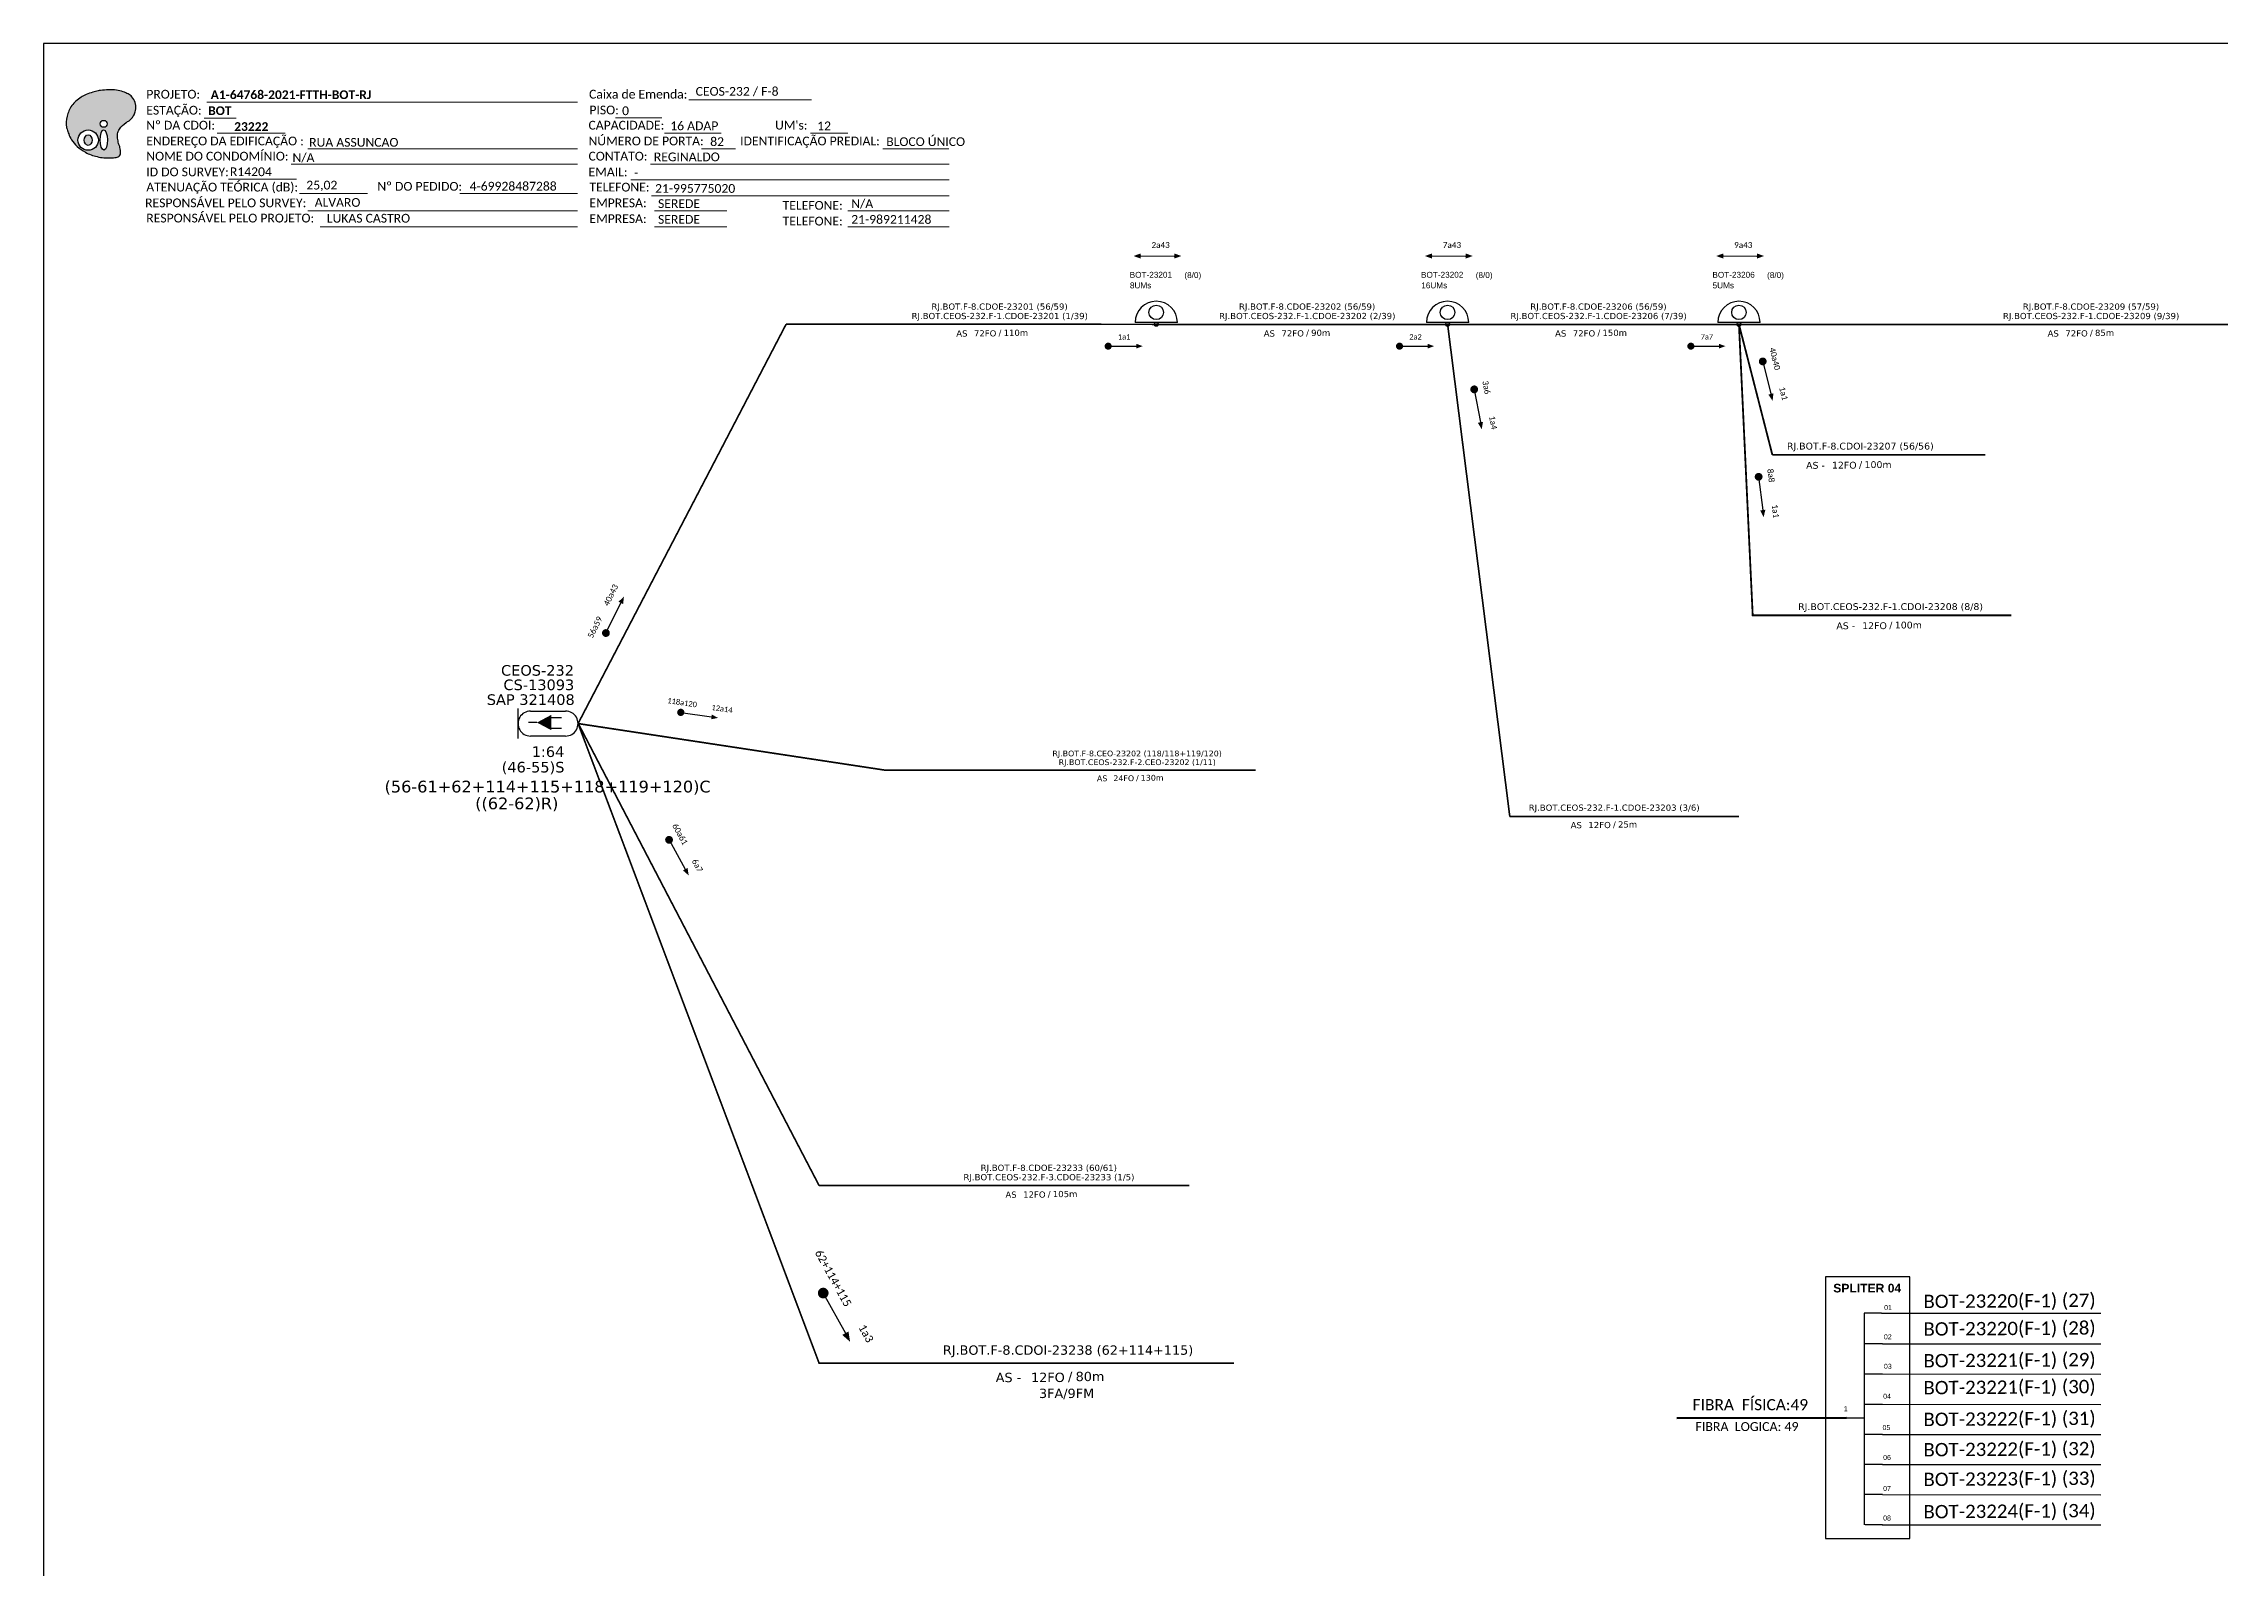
# Model space of a CAD drawing. Extents: x -89 to 749, y 705 to 1299.
# Drawn here: x -89.3 to 356.7, y 986.5 to 1299 of the extents above; entities that cross this region are included whole.
import ezdxf
from ezdxf.enums import TextEntityAlignment as Align

# ---------------------------------------------------------------- set-up
doc = ezdxf.new("R2010")
doc.units = 0
for name, color, linetype, lineweight in [("20.0-LEGENDA DOS CDO'S", 1, 'Continuous', 0), ('20.2-CDO_POSTE', 1, 'Continuous', 5), ('40.1-ETIQUETAS', 1, 'Continuous', 20)]:
    doc.layers.add(name, color=color, linetype=linetype, lineweight=lineweight)
for name, color, linetype in [('20.4-CEOS', 1, 'Continuous'), ('CAP a instalar', 1, 'Continuous'), ('CD a instalar', 1, 'Continuous'), ('label_cabos', 7, 'Continuous'), ('SETA', 7, 'Continuous'), ('texto', 255, 'Continuous')]:
    doc.layers.add(name, color=color, linetype=linetype)
doc.styles.add('ARIAL', font='arial.ttf')
doc.styles.add('MtXpl_Calibri', font='calibri.ttf')
doc.styles.add('siredit', font='verdana.ttf')
doc.styles.get("Standard").update_dxf_attribs({"font": 'arial.ttf'})
doc.styles.add('WMF-Calibri0', font='calibri.ttf')
doc.styles.add('WMF-Calibri1', font='calibrib.ttf')
doc.linetypes.add('FENCELINE1', pattern='A,0.25,-0.1,[133,ltypeshp.shx,S=0.1,R=0,X=-0.1,Y=0],-0.1,1', length=1.45)

# ---------------------------------------------------------------- blocks, each defined once
blk = doc.blocks.new('OI')
h = blk.add_hatch(color=40)
edge = h.paths.add_edge_path()
edge.add_spline(control_points=[(4.35, -0.67), (3.92, -0.99), (3.26, -1.5), (2.81, -2.59), (2.9, -3.5), (3.06, -4.27), (3.31, -4.85), (3.37, -5.39), (3.4, -5.88), (3.2, -6.4), (2.54, -6.61), (1.65, -6.63), (0.55, -6.67), (-0.56, -6.42), (-1.61, -6.14), (-2.77, -5.61), (-3.92, -4.77), (-4.89, -3.7), (-5.34, -2.65), (-5.6, -1.94), (-5.85, -0.96), (-5.71, 0.47), (-5.1, 2.02), (-4.14, 3.02), (-3.3, 3.61), (-2.37, 4.16), (-1.36, 4.44), (-0.56, 4.7), (0.79, 4.85), (2.24, 4.97), (3.79, 4.57), (4.67, 4.21), (5.44, 3.65), (5.76, 2.99), (6.03, 2.21), (6.01, 1.46), (5.72, 0.64), (5.31, 0.08), (4.88, -0.38), (4.51, -0.55), (4.35, -0.67)], knot_values=[0, 0, 0, 0, 1.60434, 2.417191, 3.427595, 4.282808, 4.776746, 5.304182, 5.888771, 6.258406, 6.858137, 7.79129, 8.986195, 10.124242, 11.187857, 12.242908, 13.953784, 15.414161, 16.515391, 17.349188, 17.675853, 19.552021, 21.515531, 22.568638, 23.63245, 24.621084, 25.782718, 26.745347, 27.142653, 29.870543, 31.004649, 31.921532, 32.709589, 33.801391, 34.042471, 35.192333, 35.971461, 36.628871, 37.254359, 37.836911, 37.836911, 37.836911, 37.836911], degree=3, periodic=0)
h.paths.add_polyline_path([(1.13, -0.87, -1), (-0.04, -0.87, -1)], flags=16)
edge = h.paths.add_edge_path(flags=16)
edge.add_ellipse((0.56, -3.59), major_axis=(-0.02, 1.71), ratio=0.361305, start_angle=0, end_angle=360)
h.paths.add_polyline_path([(-0.36, -3.62, -1), (-3.8, -3.62, -1)], flags=16)
edge = h.paths.add_edge_path(flags=0)
edge.add_ellipse((-2.08, -3.62), major_axis=(0, 0.885), ratio=0.758294, start_angle=0, end_angle=360)
at = {"color": 40}
for centre, radius in [((-2.08, -3.62), 1.72), ((0.54, -0.87), 0.587)]:
    blk.add_circle(centre, radius, dxfattribs=at)
blk.add_ellipse((-2.08, -3.62), major_axis=(0, 0.885), ratio=0.758294, start_param=-3.141592653589792, end_param=3.141592653589792, dxfattribs=at)
blk.add_ellipse((0.56, -3.59), major_axis=(-0.02, 1.71), ratio=0.361305, dxfattribs=at)
at = {"color": 40, "start_tangent": (-0.800898, -0.598801), "end_tangent": (-0.800898, -0.598801)}
blk.add_spline([(4.35, -0.67), (3.2, -1.78), (2.9, -2.54), (2.92, -3.55), (3.12, -4.38), (3.28, -4.85), (3.37, -5.37), (3.35, -5.95), (3.2, -6.29), (2.66, -6.55), (1.73, -6.63), (0.54, -6.62), (-0.58, -6.41), (-1.6, -6.11), (-2.56, -5.67), (-3.95, -4.67), (-4.89, -3.56), (-5.37, -2.56), (-5.64, -1.78), (-5.72, -1.46), (-5.63, 0.42), (-4.84, 2.22), (-4.13, 2.99), (-3.27, 3.62), (-2.4, 4.09), (-1.3, 4.47), (-0.37, 4.72), (0.02, 4.77), (2.75, 4.8), (3.85, 4.53), (4.69, 4.16), (5.31, 3.68), (5.85, 2.73), (5.93, 2.5), (5.94, 1.35), (5.67, 0.62), (5.29, 0.08), (4.84, -0.36), (4.35, -0.67)], degree=3, dxfattribs=at)
blk = doc.blocks.new('CARIMBO')
at = {"color": 7, "lineweight": 0}
for points in [[(35.66, -16.79), (111.64, -16.79)], [(134.48, -16.3), (159.61, -16.3)], [(35.15, -20.06), (41.7, -20.06)], [(119.43, -20.02), (128.92, -20.02)], [(37.81, -23.14), (51.75, -23.14)], [(56.38, -26.37), (111.64, -26.37)], [(129.48, -23.14), (141.1, -23.14)], [(137.07, -26.37), (144.01, -26.37)], [(159.42, -23.14), (167.09, -23.14)], [(174.24, -26.37), (187.8, -26.37)], [(52.97, -29.48), (111.64, -29.48)], [(126.6, -29.48), (187.83, -29.48)], [(40.13, -32.55), (54.07, -32.55)], [(54.67, -35.52), (68.61, -35.52)], [(122.56, -32.72), (187.83, -32.72)], [(56.38, -39.07), (111.64, -39.07)], [(126.84, -35.96), (187.83, -35.96)], [(127.45, -39.07), (142.25, -39.07)], [(167.06, -39.07), (187.83, -39.07)], [(58.87, -42.31), (111.64, -42.31)], [(127.45, -42.31), (142.25, -42.31)], [(167.06, -42.31), (187.83, -42.31)]]:
    blk.add_lwpolyline(points, dxfattribs=at)
at = {"color": 7, "xscale": 1.213923925163967, "yscale": 1.213923925163967, "zscale": 1.213923925163967, "rotation": 0.1532896023949059}
blk.add_blockref('OI', (13.86, -20.16), dxfattribs=at)
at = {"color": 7, "lineweight": 0, "style": 'WMF-Calibri0'}
for s, height, p in [('PROJETO:', 1.793, (23.26, -16.04)), ('ESTAÇÃO:', 1.793, (23.26, -19.32)), ('Caixa de Emenda:', 1.7927, (114.02, -16.04)), ('PISO:', 1.793, (114.09, -19.28)), ('Nº DA CDOI:', 1.7927, (23.26, -22.39)), ('CAPACIDADE:', 1.7927, (113.91, -22.39)), ("UM's:", 1.793, (152.15, -22.39)), ('ENDEREÇO DA EDIFICAÇÃO :', 1.7927, (23.26, -25.63)), ('NOME DO CONDOMÍNIO:', 1.7927, (23.26, -28.74)), ('NÚMERO DE PORTA:', 1.7927, (113.91, -25.63)), ('IDENTIFICAÇÃO PREDIAL:', 1.7927, (144.99, -25.63)), ('ID DO SURVEY:', 1.7927, (23.26, -31.97)), ('CONTATO:', 1.793, (113.91, -28.74)), ('EMAIL:', 1.793, (113.91, -31.97)), ('ATENUAÇÃO TEÓRICA (dB):', 1.7927, (23.26, -35.09)), ('TELEFONE:', 1.793, (114.09, -35.09)), ('RESPONSÁVEL PELO SURVEY:', 1.7927, (23.02, -38.32)), ('RESPONSÁVEL PELO PROJETO:', 1.7927, (23.26, -41.44)), ('EMPRESA:', 1.793, (114.09, -38.32)), ('EMPRESA:', 1.793, (114.09, -41.56)), ('TELEFONE:', 1.793, (153.7, -38.83)), ('TELEFONE:', 1.793, (153.7, -42.06))]:
    blk.add_text(s, height=height, dxfattribs=at).set_placement(p)
at = {"color": 7, "lineweight": 0, "flags": 8}
for tag, p, style in [('EST', (35.94, -19.41), 'WMF-Calibri1'), ('PROJ', (36.46, -16.13), 'WMF-Calibri1'), ('PISO_PTR', (120.78, -19.42), 'WMF-Calibri0'), ('CEOS-XX', (135.87, -15.46), 'WMF-Calibri0'), ('CAPAC.', (130.66, -22.52), 'WMF-Calibri0'), ("UC'S", (160.78, -22.54), 'WMF-Calibri0'), ('LOGRADOURO', (56.65, -25.91), 'WMF-Calibri0'), ('N°', (138.85, -25.77), 'WMF-Calibri0'), ('N°PREDIO', (174.94, -25.77), 'WMF-Calibri0'), ('_ID_', (40.39, -31.94), 'WMF-Calibri0'), ('NOME_DO_COND.', (53.23, -29.02), 'WMF-Calibri0'), ('EMAIL', (123.26, -32.12), 'WMF-Calibri0'), ('NOME_DO_CONTATO', (127.3, -28.89), 'WMF-Calibri0'), ('O_POTEN', (56.06, -34.68), 'WMF-Calibri0'), ('TELEFONE', (127.55, -35.36), 'WMF-Calibri0'), ('RES_SURVEY', (57.78, -38.23), 'WMF-Calibri0'), ('RES_PROJ', (60.27, -41.47), 'WMF-Calibri0'), ('EMP_RESP_SURVEY', (128.16, -38.47), 'WMF-Calibri0'), ('EMP_RESP_PROJ', (128.16, -41.71), 'WMF-Calibri0'), ('CONT_RESP_SURVEY', (167.76, -38.47), 'WMF-Calibri0'), ('CONT_RESP_PROJ', (167.76, -41.71), 'WMF-Calibri0')]:
    blk.add_attdef(tag, p, '', height=1.79, dxfattribs=dict(at, style=style))
at = {"color": 7, "lineweight": 0, "style": 'WMF-Calibri1', "flags": 8}
blk.add_attdef("N° CDO'S", text='', height=1.79, dxfattribs=at).set_placement((44.78, -22.68), align=Align.CENTER)
blk = doc.blocks.new('CDOE-TEXTO PADRÃO')
at = {"layer": "20.0-LEGENDA DOS CDO'S", "color": 0, "style": 'ARIAL'}
for tag, p in [('CDO_N', (0.49, 7.39)), ('SAP', (0.51, 1.67)), ('CORDOALHA', (0.5, 4.33)), ('SPLITER_1', (0.59, -0.91)), ('SPLITER_2', (0.6, -3.55)), ('(XX-XX_F)S', (0.54, -8.29)), ('(XX-XX_L)S', (0.55, -10.83)), ('UMS', (0.55, -13.15))]:
    blk.add_attdef(tag, p, '', height=1.7, rotation=0.11799, dxfattribs=at)
blk.add_attdef('FIBRAS_UTILIZADAS', text='', height=1.7, rotation=0.11799, dxfattribs=at).set_placement((19.77, 7.43), align=Align.CENTER)
blk = doc.blocks.new('ETIQUETA_RS5F')
at = {"layer": '40.1-ETIQUETAS', "color": 0, "style": 'siredit'}
blk.add_text('/', height=1.5, dxfattribs=at).set_placement((1.58, -1.95), align=Align.MIDDLE_RIGHT)
for tag, p in [('ETIQUETA_R_PRIMARIA', (1.21, 4.1)), ('ETIQUETA_R_SECUNDARIA', (1.21, 2.1)), ('F_ATIVAS/F_MORTAS', (1.14, -4.24))]:
    blk.add_attdef(tag, text='', height=1.5, dxfattribs=at).set_placement(p, align=Align.MIDDLE_CENTER)
for tag, p in [('TIPO_CABO', (-6.58, -2.12)), ('CAP_CABO', (0.4, -2.09))]:
    blk.add_attdef(tag, text='', height=1.5, dxfattribs=at).set_placement(p, align=Align.MIDDLE_RIGHT)
blk.add_attdef('METROS', text='', height=1.5, dxfattribs=at).set_placement((2.14, -1.95), align=Align.MIDDLE_LEFT)
for tag, p in [('FUSÃO_1', (0.85, -8.39)), ('FUSÃO_2', (0.85, -10.6)), ('FUSÃO_3', (0.85, -12.93)), ('FUSÃO_4', (0.85, -15.14)), ('FUSÃO_5', (0.85, -17.16))]:
    blk.add_attdef(tag, text='', height=1.5, dxfattribs=at).set_placement(p, align=Align.CENTER)
blk = doc.blocks.new('SETA1')
at = {"const_width": 1.1}
blk.add_lwpolyline([(-5.28, 0, 1), (-4.18, 0, 1)], format="xyb", close=True, dxfattribs=at)
at = {"layer": 'SETA'}
blk.add_lwpolyline([(-4.73, 0), (4.73, 0)], dxfattribs=at)
blk.add_solid([(4.73, 0.73), (6.74, 0), (4.73, -0.73)], dxfattribs=at)

msp = doc.modelspace()

# ---------------------------------------------------------------- linework, layer by layer
at = {"color": 7, "linetype": 'Continuous'}
for p, q in [((283.92, 1038.69), (283.92, 995.26)), ((287.44, 1038.69), (283.92, 1038.69)), ((287.62, 1032.41), (284.1, 1032.41)), ((287.62, 1026.21), (284.1, 1026.21)), ((280.27, 1017.26), (283.91, 1017.26)), ((287.62, 1019.99), (284.1, 1019.99)), ((287.62, 1013.83), (284.1, 1013.83)), ((287.62, 1007.67), (284.1, 1007.67)), ((287.62, 1001.48), (284.1, 1001.48)), ((287.62, 995.3), (284.1, 995.3))]:
    msp.add_line(p, q, dxfattribs=at)
at = {"color": 10, "linetype": 'Continuous'}
for p, q in [((287.44, 1038.69), (332.38, 1038.68)), ((287.62, 1032.41), (332.38, 1032.39)), ((287.62, 1026.23), (332.38, 1026.21)), ((287.62, 1020.01), (332.38, 1019.99)), ((287.62, 1013.84), (332.38, 1013.83)), ((287.62, 1007.68), (332.38, 1007.66)), ((287.62, 1001.49), (332.38, 1001.47)), ((287.61, 995.3), (332.38, 995.29))]:
    msp.add_line(p, q, dxfattribs=at)
at = {"color": 1, "linetype": 'Continuous', "lineweight": 60}
msp.add_line((280.27, 1017.26), (245.49, 1017.15), dxfattribs=at)
msp.add_lwpolyline([(-89.32, 705.02), (749.25, 705.02), (749.25, 1299.02), (-89.32, 1299.02), (-89.32, 705.02)])
at = {"color": 7, "lineweight": 0}
msp.add_lwpolyline([(-4.01, 1268.26), (20.14, 1268.26)], dxfattribs=at)
at = {"color": 7, "const_width": 0.727}
for points in [[(128.56, 1236.96, 1), (129.29, 1236.96, 1)], [(188.28, 1236.96, 1), (189.01, 1236.96, 1)], [(248, 1236.96, 1), (248.73, 1236.96, 1)]]:
    msp.add_lwpolyline(points, format="xyb", close=True, dxfattribs=at)
at = {"color": 7}
msp.add_lwpolyline([(275.95, 992.48), (293.23, 992.48), (293.23, 1046.13), (275.95, 1046.13)], close=True, dxfattribs=at)
at = {"layer": '20.4-CEOS', "color": 7}
for p, q in [((7.95, 1156.5), (7.95, 1162.67)), ((10.51, 1162.15), (17.7, 1162.15)), ((17.7, 1157.02), (10.51, 1157.02))]:
    msp.add_line(p, q, dxfattribs=at)
for points in [[(11.82, 1159.79), (10.09, 1159.79)], [(14.65, 1160.8), (16.83, 1160.8)], [(14.65, 1158.67), (16.83, 1158.67)]]:
    msp.add_lwpolyline(points, dxfattribs=at)
msp.add_lwpolyline([(11.82, 1159.79, 0, 3.16, 0), (14.78, 1159.79, 3.16, 3.16, 0)], format="xyseb", dxfattribs=at)
for centre, major_axis, start_param, end_param in [((10.51, 1159.58), (1.81, 1.81), 0.785398, 3.926991), ((17.7, 1159.58), (-1.81, 1.81), 2.356194, 5.497787)]:
    msp.add_ellipse(centre, major_axis=major_axis, ratio=1, start_param=start_param, end_param=end_param, dxfattribs=at)
at = {"layer": 'CAP a instalar', "color": 7, "linetype": 'FENCELINE1', "ltscale": 7, "const_width": 0.339}
for points in [[(20.26, 1159.58), (62.9, 1241.46)], [(62.9, 1241.46), (138.78, 1241.44)], [(138.78, 1241.44), (198.5, 1241.44)], [(198.5, 1241.44), (211.25, 1140.5)], [(198.5, 1241.44), (258.22, 1241.44)], [(258.22, 1241.44), (396.78, 1241.44)], [(20.26, 1159.58), (69.67, 1028.43), (154.69, 1028.43)], [(83.3, 1150.01), (20.26, 1159.58)], [(69.67, 1064.85), (20.28, 1159.63)], [(83.3, 1150.01), (159.18, 1150)], [(211.25, 1140.5), (258.22, 1140.5)], [(69.67, 1064.85), (145.55, 1064.85)]]:
    msp.add_lwpolyline(points, dxfattribs=at)
at = {"layer": 'CD a instalar', "color": 7, "linetype": 'FENCELINE1', "ltscale": 7}
msp.add_lwpolyline([(258.22, 1241.44, 0.373, 0.373, 0), (261.04, 1181.77, 0.373, 0.373, 0), (314.06, 1181.77, 0.373, 0.373, 0)], format="xyseb", dxfattribs=at)
at = {"layer": 'CD a instalar', "color": 7, "linetype": 'FENCELINE1', "ltscale": 7, "const_width": 0.373}
for points in [[(258.22, 1241.44), (265.07, 1214.68)], [(265.07, 1214.68), (308.71, 1214.68)]]:
    msp.add_lwpolyline(points, dxfattribs=at)
at = {"layer": 'label_cabos', "color": 7}
for p, q in [((143.1, 1241.84), (134.45, 1241.84)), ((202.82, 1241.84), (194.17, 1241.84)), ((262.54, 1241.84), (253.89, 1241.84))]:
    msp.add_line(p, q, dxfattribs=at)
for centre, radius in [((138.77, 1243.89), 1.49), ((198.49, 1243.89), 1.49), ((258.22, 1243.89), 1.49), ((138.78, 1241.44), 0.4), ((198.5, 1241.44), 0.4), ((258.22, 1241.44), 0.4)]:
    msp.add_circle(centre, radius, dxfattribs=at)
for centre in [(138.77, 1241.84), (198.49, 1241.84), (258.22, 1241.84)]:
    msp.add_arc(centre, 4.33, 0, 180, dxfattribs=at)
at = {"layer": 'SETA', "color": 7}
for points in [[(135.59, 1255.47), (142.47, 1255.45)], [(195.31, 1255.47), (202.19, 1255.45)], [(255.03, 1255.47), (261.91, 1255.45)], [(128.93, 1236.96), (135.18, 1236.96)], [(188.65, 1236.96), (194.9, 1236.96)], [(248.37, 1236.96), (254.62, 1236.96)]]:
    msp.add_lwpolyline(points, dxfattribs=at)
for points in [[(135.59, 1255.98), (134.12, 1255.45), (135.59, 1254.92)], [(142.47, 1255.98), (143.93, 1255.45), (142.46, 1254.92)], [(195.31, 1255.98), (193.84, 1255.45), (195.31, 1254.92)], [(202.19, 1255.98), (203.65, 1255.45), (202.18, 1254.92)], [(255.03, 1255.98), (253.56, 1255.45), (255.03, 1254.92)], [(261.91, 1255.98), (263.37, 1255.45), (261.91, 1254.92)], [(134.68, 1237.45), (136.01, 1236.97), (134.68, 1236.48)], [(194.4, 1237.45), (195.73, 1236.97), (194.4, 1236.48)], [(254.12, 1237.45), (255.45, 1236.97), (254.12, 1236.48)]]:
    msp.add_solid(points, dxfattribs=at)

# ---------------------------------------------------------------- block references
ref = msp.add_blockref('CARIMBO', (-91.51, 1303.77))
ref.add_attrib('PROJ', 'A1-64768-2021-FTTH-BOT-RJ', (-55.05, 1287.63), dxfattribs={"color": 7, "lineweight": 0, "height": 1.7927, "style": 'WMF-Calibri1'})
ref.add_attrib('EST', 'BOT', (-55.57, 1284.35), dxfattribs={"color": 7, "lineweight": 0, "height": 1.793, "style": 'WMF-Calibri1'})
ref.add_attrib("N° CDO'S", '23222', dxfattribs={"color": 7, "lineweight": 0, "height": 1.793, "style": 'WMF-Calibri1'}).set_placement((-46.73, 1281.09), align=Align.CENTER)
ref.add_attrib('LOGRADOURO', 'RUA ASSUNCAO', (-34.86, 1277.86), dxfattribs={"color": 7, "lineweight": 0, "height": 1.7927, "style": 'WMF-Calibri0'})
ref.add_attrib('NOME_DO_COND.', 'N/A', (-38.28, 1274.74), dxfattribs={"color": 7, "lineweight": 0, "height": 1.793, "style": 'WMF-Calibri0'})
ref.add_attrib('_ID_', 'R14204', (-51.11, 1271.83), dxfattribs={"color": 7, "lineweight": 0, "height": 1.793, "style": 'WMF-Calibri0'})
ref.add_attrib('O_POTEN', '25,02', (-35.45, 1269.09), dxfattribs={"color": 7, "lineweight": 0, "height": 1.793, "style": 'WMF-Calibri0'})
ref.add_attrib('RES_SURVEY', 'ALVARO', (-33.73, 1265.54), dxfattribs={"color": 7, "lineweight": 0, "height": 1.793, "style": 'WMF-Calibri0'})
ref.add_attrib('RES_PROJ', 'LUKAS CASTRO', (-31.24, 1262.3), dxfattribs={"color": 7, "lineweight": 0, "height": 1.7927, "style": 'WMF-Calibri0'})
ref.add_attrib('CEOS-XX', 'CEOS-232 / F-8', (44.36, 1288.31), dxfattribs={"color": 7, "lineweight": 0, "height": 1.7927, "style": 'WMF-Calibri0'})
ref.add_attrib('CAPAC.', '16 ADAP', (39.15, 1281.25), dxfattribs={"color": 7, "lineweight": 0, "height": 1.793, "style": 'WMF-Calibri0'})
ref.add_attrib("UC'S", '12', (69.27, 1281.23), dxfattribs={"color": 7, "lineweight": 0, "height": 1.793, "style": 'WMF-Calibri0'})
ref.add_attrib('PISO_PTR', '0', (29.28, 1284.34), dxfattribs={"color": 7, "lineweight": 0, "height": 1.79, "style": 'WMF-Calibri0'})
ref.add_attrib('N°', '82', (47.34, 1278), dxfattribs={"color": 7, "lineweight": 0, "height": 1.793, "style": 'WMF-Calibri0'})
ref.add_attrib('N°PREDIO', 'BLOCO ÚNICO', (83.43, 1278), dxfattribs={"color": 7, "lineweight": 0, "height": 1.7927, "style": 'WMF-Calibri0'})
ref.add_attrib('NOME_DO_CONTATO', 'REGINALDO', (35.79, 1274.88), dxfattribs={"color": 7, "lineweight": 0, "height": 1.793, "style": 'WMF-Calibri0'})
ref.add_attrib('EMAIL', '-', (31.75, 1271.65), dxfattribs={"color": 7, "lineweight": 0, "height": 1.79, "style": 'WMF-Calibri0'})
ref.add_attrib('TELEFONE', '21-995775020', (36.04, 1268.41), dxfattribs={"color": 7, "lineweight": 0, "height": 1.7927, "style": 'WMF-Calibri0'})
ref.add_attrib('EMP_RESP_SURVEY', 'SEREDE', (36.65, 1265.3), dxfattribs={"color": 7, "lineweight": 0, "height": 1.793, "style": 'WMF-Calibri0'})
ref.add_attrib('EMP_RESP_PROJ', 'SEREDE', (36.65, 1262.06), dxfattribs={"color": 7, "lineweight": 0, "height": 1.793, "style": 'WMF-Calibri0'})
ref.add_attrib('CONT_RESP_SURVEY', 'N/A', (76.25, 1265.3), dxfattribs={"color": 7, "lineweight": 0, "height": 1.793, "style": 'WMF-Calibri0'})
ref.add_attrib('CONT_RESP_PROJ', '21-989211428', (76.25, 1262.06), dxfattribs={"color": 7, "lineweight": 0, "height": 1.7927, "style": 'WMF-Calibri0'})
at = {"layer": '20.2-CDO_POSTE', "color": 7}
ref = msp.add_blockref('CDOE-TEXTO PADRÃO', (138.49, 1242.94), dxfattribs=dict(at, xscale=0.706909092989835, yscale=0.706909092989835, zscale=0.706909092989835))
ref.add_attrib('CDO_N', 'BOT-23201', (133.33, 1250.99), dxfattribs={"layer": "20.0-LEGENDA DOS CDO'S", "color": 0, "height": 1.202, "rotation": 0.118, "style": 'ARIAL'})
ref.add_attrib('CORDOALHA', '8UMs', (133.38, 1248.82), dxfattribs={"layer": "20.0-LEGENDA DOS CDO'S", "color": 0, "height": 1.202, "rotation": 0.118, "style": 'ARIAL'})
ref.add_attrib('FIBRAS_UTILIZADAS', '       (8/0)', dxfattribs={"layer": "20.0-LEGENDA DOS CDO'S", "color": 0, "height": 1.2016, "rotation": 0.118, "style": 'ARIAL'}).set_placement((144.64, 1250.93), align=Align.CENTER)
ref = msp.add_blockref('CDOE-TEXTO PADRÃO', (198.21, 1242.94), dxfattribs=dict(at, xscale=0.706909092989835, yscale=0.706909092989835, zscale=0.706909092989835))
ref.add_attrib('CDO_N', 'BOT-23202', (193.05, 1250.99), dxfattribs={"layer": "20.0-LEGENDA DOS CDO'S", "color": 0, "height": 1.202, "rotation": 0.118, "style": 'ARIAL'})
ref.add_attrib('CORDOALHA', '16UMs', (193.1, 1248.82), dxfattribs={"layer": "20.0-LEGENDA DOS CDO'S", "color": 0, "height": 1.202, "rotation": 0.118, "style": 'ARIAL'})
ref.add_attrib('FIBRAS_UTILIZADAS', '       (8/0)', dxfattribs={"layer": "20.0-LEGENDA DOS CDO'S", "color": 0, "height": 1.2016, "rotation": 0.118, "style": 'ARIAL'}).set_placement((204.36, 1250.93), align=Align.CENTER)
ref = msp.add_blockref('CDOE-TEXTO PADRÃO', (257.93, 1242.94), dxfattribs=dict(at, xscale=0.706909092989835, yscale=0.706909092989835, zscale=0.706909092989835))
ref.add_attrib('CDO_N', 'BOT-23206', (252.78, 1250.99), dxfattribs={"layer": "20.0-LEGENDA DOS CDO'S", "color": 0, "height": 1.202, "rotation": 0.118, "style": 'ARIAL'})
ref.add_attrib('CORDOALHA', '5UMs', (252.82, 1248.82), dxfattribs={"layer": "20.0-LEGENDA DOS CDO'S", "color": 0, "height": 1.202, "rotation": 0.118, "style": 'ARIAL'})
ref.add_attrib('FIBRAS_UTILIZADAS', '       (8/0)', dxfattribs={"layer": "20.0-LEGENDA DOS CDO'S", "color": 0, "height": 1.2016, "rotation": 0.118, "style": 'ARIAL'}).set_placement((264.08, 1250.93), align=Align.CENTER)
at = {"layer": '40.1-ETIQUETAS', "color": 7}
ref = msp.add_blockref('ETIQUETA_RS5F', (105.69, 1241.37), dxfattribs=dict(at, xscale=0.8482908981816516, yscale=0.8482908981816516, zscale=0.8482908981816516))
ref.add_attrib('ETIQUETA_R_PRIMARIA', 'RJ.BOT.F-8.CDOE-23201 (56/59)', dxfattribs={"color": 0, "height": 1.2724, "style": 'siredit'}).set_placement((106.66, 1245.08), align=Align.MIDDLE_CENTER)
ref.add_attrib('ETIQUETA_R_SECUNDARIA', 'RJ.BOT.CEOS-232.F-1.CDOE-23201 (1/39)', dxfattribs={"color": 0, "height": 1.2724, "style": 'siredit'}).set_placement((106.69, 1243.15), align=Align.MIDDLE_CENTER)
ref.add_attrib('TIPO_CABO', 'AS', dxfattribs={"color": 0, "height": 1.272, "style": 'siredit'}).set_placement((100.08, 1239.57), align=Align.MIDDLE_RIGHT)
ref.add_attrib('CAP_CABO', '72FO', dxfattribs={"color": 0, "height": 1.272, "style": 'siredit'}).set_placement((106, 1239.59), align=Align.MIDDLE_RIGHT)
ref.add_attrib('METROS', '110m', dxfattribs={"color": 0, "height": 1.272, "style": 'siredit'}).set_placement((107.48, 1239.71), align=Align.MIDDLE_LEFT)
ref = msp.add_blockref('ETIQUETA_RS5F', (168.73, 1241.37), dxfattribs=dict(at, xscale=0.8482908981816516, yscale=0.8482908981816516, zscale=0.8482908981816516))
ref.add_attrib('ETIQUETA_R_PRIMARIA', 'RJ.BOT.F-8.CDOE-23202 (56/59)', dxfattribs={"color": 0, "height": 1.2724, "style": 'siredit'}).set_placement((169.7, 1245.08), align=Align.MIDDLE_CENTER)
ref.add_attrib('ETIQUETA_R_SECUNDARIA', 'RJ.BOT.CEOS-232.F-1.CDOE-23202 (2/39)', dxfattribs={"color": 0, "height": 1.2724, "style": 'siredit'}).set_placement((169.73, 1243.15), align=Align.MIDDLE_CENTER)
ref.add_attrib('TIPO_CABO', 'AS', dxfattribs={"color": 0, "height": 1.272, "style": 'siredit'}).set_placement((163.11, 1239.57), align=Align.MIDDLE_RIGHT)
ref.add_attrib('CAP_CABO', '72FO', dxfattribs={"color": 0, "height": 1.272, "style": 'siredit'}).set_placement((169.04, 1239.59), align=Align.MIDDLE_RIGHT)
ref.add_attrib('METROS', '90m', dxfattribs={"color": 0, "height": 1.272, "style": 'siredit'}).set_placement((170.52, 1239.71), align=Align.MIDDLE_LEFT)
ref = msp.add_blockref('ETIQUETA_RS5F', (228.45, 1241.37), dxfattribs=dict(at, xscale=0.8482908981816516, yscale=0.8482908981816516, zscale=0.8482908981816516))
ref.add_attrib('ETIQUETA_R_PRIMARIA', 'RJ.BOT.F-8.CDOE-23206 (56/59)', dxfattribs={"color": 0, "height": 1.2724, "style": 'siredit'}).set_placement((229.42, 1245.08), align=Align.MIDDLE_CENTER)
ref.add_attrib('ETIQUETA_R_SECUNDARIA', 'RJ.BOT.CEOS-232.F-1.CDOE-23206 (7/39)', dxfattribs={"color": 0, "height": 1.2724, "style": 'siredit'}).set_placement((229.45, 1243.15), align=Align.MIDDLE_CENTER)
ref.add_attrib('TIPO_CABO', 'AS', dxfattribs={"color": 0, "height": 1.272, "style": 'siredit'}).set_placement((222.83, 1239.57), align=Align.MIDDLE_RIGHT)
ref.add_attrib('CAP_CABO', '72FO', dxfattribs={"color": 0, "height": 1.272, "style": 'siredit'}).set_placement((228.76, 1239.59), align=Align.MIDDLE_RIGHT)
ref.add_attrib('METROS', '150m', dxfattribs={"color": 0, "height": 1.272, "style": 'siredit'}).set_placement((230.24, 1239.71), align=Align.MIDDLE_LEFT)
ref = msp.add_blockref('ETIQUETA_RS5F', (329.41, 1241.37), dxfattribs=dict(at, xscale=0.8482908981816516, yscale=0.8482908981816516, zscale=0.8482908981816516))
ref.add_attrib('ETIQUETA_R_PRIMARIA', 'RJ.BOT.F-8.CDOE-23209 (57/59)', dxfattribs={"color": 0, "height": 1.2724, "style": 'siredit'}).set_placement((330.38, 1245.08), align=Align.MIDDLE_CENTER)
ref.add_attrib('ETIQUETA_R_SECUNDARIA', 'RJ.BOT.CEOS-232.F-1.CDOE-23209 (9/39)', dxfattribs={"color": 0, "height": 1.2724, "style": 'siredit'}).set_placement((330.41, 1243.15), align=Align.MIDDLE_CENTER)
ref.add_attrib('TIPO_CABO', 'AS', dxfattribs={"color": 0, "height": 1.272, "style": 'siredit'}).set_placement((323.79, 1239.57), align=Align.MIDDLE_RIGHT)
ref.add_attrib('CAP_CABO', '72FO', dxfattribs={"color": 0, "height": 1.272, "style": 'siredit'}).set_placement((329.72, 1239.59), align=Align.MIDDLE_RIGHT)
ref.add_attrib('METROS', '85m', dxfattribs={"color": 0, "height": 1.272, "style": 'siredit'}).set_placement((331.2, 1239.71), align=Align.MIDDLE_LEFT)
ref = msp.add_blockref('ETIQUETA_RS5F', (133.95, 1150.01), dxfattribs=dict(at, xscale=0.7852750028881573, yscale=0.7852750028881573, zscale=0.7852750028881569))
ref.add_attrib('ETIQUETA_R_PRIMARIA', 'RJ.BOT.F-8.CEO-23202 (118/118+119/120)', dxfattribs={"color": 0, "height": 1.1779, "style": 'siredit'}).set_placement((134.85, 1153.45), align=Align.MIDDLE_CENTER)
ref.add_attrib('ETIQUETA_R_SECUNDARIA', 'RJ.BOT.CEOS-232.F-2.CEO-23202 (1/11)', dxfattribs={"color": 7, "height": 1.1779, "style": 'siredit'}).set_placement((134.88, 1151.66), align=Align.MIDDLE_CENTER)
ref.add_attrib('TIPO_CABO', 'AS', dxfattribs={"color": 0, "height": 1.178, "style": 'siredit'}).set_placement((128.75, 1148.35), align=Align.MIDDLE_RIGHT)
ref.add_attrib('CAP_CABO', '24FO', dxfattribs={"color": 0, "height": 1.178, "style": 'siredit'}).set_placement((134.24, 1148.37), align=Align.MIDDLE_RIGHT)
ref.add_attrib('METROS', '130m', dxfattribs={"color": 0, "height": 1.178, "style": 'siredit'}).set_placement((135.61, 1148.47), align=Align.MIDDLE_LEFT)
ref = msp.add_blockref('ETIQUETA_RS5F', (231.64, 1140.55), dxfattribs=dict(at, xscale=0.8482908981816516, yscale=0.8482908981816516, zscale=0.8482908981816516))
ref.add_attrib('ETIQUETA_R_SECUNDARIA', 'RJ.BOT.CEOS-232.F-1.CDOE-23203 (3/6)', dxfattribs={"color": 0, "height": 1.2724, "style": 'siredit'}).set_placement((232.64, 1142.34), align=Align.MIDDLE_CENTER)
ref.add_attrib('TIPO_CABO', 'AS', dxfattribs={"color": 0, "height": 1.272, "style": 'siredit'}).set_placement((226.03, 1138.76), align=Align.MIDDLE_RIGHT)
ref.add_attrib('CAP_CABO', '12FO', dxfattribs={"color": 0, "height": 1.272, "style": 'siredit'}).set_placement((231.95, 1138.78), align=Align.MIDDLE_RIGHT)
ref.add_attrib('METROS', '25m', dxfattribs={"color": 0, "height": 1.272, "style": 'siredit'}).set_placement((233.43, 1138.9), align=Align.MIDDLE_LEFT)
ref = msp.add_blockref('ETIQUETA_RS5F', (115.78, 1064.78), dxfattribs=dict(at, xscale=0.8482908981816516, yscale=0.8482908981816516, zscale=0.8482908981816516))
ref.add_attrib('ETIQUETA_R_PRIMARIA', 'RJ.BOT.F-8.CDOE-23233 (60/61)', dxfattribs={"color": 0, "height": 1.2724, "style": 'siredit'}).set_placement((116.75, 1068.49), align=Align.MIDDLE_CENTER)
ref.add_attrib('ETIQUETA_R_SECUNDARIA', 'RJ.BOT.CEOS-232.F-3.CDOE-23233 (1/5)', dxfattribs={"color": 0, "height": 1.2724, "style": 'siredit'}).set_placement((116.78, 1066.57), align=Align.MIDDLE_CENTER)
ref.add_attrib('TIPO_CABO', 'AS', dxfattribs={"color": 0, "height": 1.272, "style": 'siredit'}).set_placement((110.16, 1062.99), align=Align.MIDDLE_RIGHT)
ref.add_attrib('CAP_CABO', '12FO', dxfattribs={"color": 0, "height": 1.272, "style": 'siredit'}).set_placement((116.09, 1063.01), align=Align.MIDDLE_RIGHT)
ref.add_attrib('METROS', '105m', dxfattribs={"color": 0, "height": 1.272, "style": 'siredit'}).set_placement((117.57, 1063.12), align=Align.MIDDLE_LEFT)
at = {"layer": 'CD a instalar', "color": 7}
ref = msp.add_blockref('ETIQUETA_RS5F', (282, 1214.51), dxfattribs=dict(at, xscale=0.9331199891279208, yscale=0.9331199891279208, zscale=0.9331199891279208))
ref.add_attrib('ETIQUETA_R_PRIMARIA', 'RJ.BOT.F-8.CDOI-23207 (56/56)', dxfattribs={"layer": '40.1-ETIQUETAS', "color": 0, "height": 1.3997, "style": 'siredit'}).set_placement((283.1, 1216.47), align=Align.MIDDLE_CENTER)
ref.add_attrib('TIPO_CABO', 'AS -', dxfattribs={"layer": '40.1-ETIQUETAS', "color": 0, "height": 1.4, "style": 'siredit'}).set_placement((275.82, 1212.53), align=Align.MIDDLE_RIGHT)
ref.add_attrib('CAP_CABO', '12FO', dxfattribs={"layer": '40.1-ETIQUETAS', "color": 0, "height": 1.4, "style": 'siredit'}).set_placement((282.34, 1212.56), align=Align.MIDDLE_RIGHT)
ref.add_attrib('METROS', '100m', dxfattribs={"layer": '40.1-ETIQUETAS', "color": 0, "height": 1.4, "style": 'siredit'}).set_placement((283.97, 1212.68), align=Align.MIDDLE_LEFT)
ref = msp.add_blockref('ETIQUETA_RS5F', (288.2, 1181.6), dxfattribs=dict(at, xscale=0.9331199891279208, yscale=0.9331199891279208, zscale=0.9331199891279208))
ref.add_attrib('ETIQUETA_R_PRIMARIA', 'RJ.BOT.CEOS-232.F-1.CDOI-23208 (8/8)', dxfattribs={"layer": '40.1-ETIQUETAS', "color": 0, "height": 1.3997, "style": 'siredit'}).set_placement((289.3, 1183.56), align=Align.MIDDLE_CENTER)
ref.add_attrib('TIPO_CABO', 'AS -', dxfattribs={"layer": '40.1-ETIQUETAS', "color": 0, "height": 1.4, "style": 'siredit'}).set_placement((282.03, 1179.63), align=Align.MIDDLE_RIGHT)
ref.add_attrib('CAP_CABO', '12FO', dxfattribs={"layer": '40.1-ETIQUETAS', "color": 0, "height": 1.4, "style": 'siredit'}).set_placement((288.54, 1179.65), align=Align.MIDDLE_RIGHT)
ref.add_attrib('METROS', '100m', dxfattribs={"layer": '40.1-ETIQUETAS', "color": 0, "height": 1.4, "style": 'siredit'}).set_placement((290.17, 1179.78), align=Align.MIDDLE_LEFT)
at = {"layer": 'SETA', "color": 7}
for p, xscale, yscale, zscale, rotation in [((263.93, 1230.5), 0.7272727272727275, 0.7272727272727274, 0.7272727272727274, 284.0473522426005), ((204.59, 1224.73), 0.7272727272727272, 0.7272727272727274, 0.7272727272727274, 280.6484436632482), ((262.68, 1206.77), 0.7272727272727275, 0.7272727272727274, 0.7272727272727274, 277.0823488477453), ((27.49, 1181.23), 0.7272727272727272, 0.7272727272727274, 0.7272727272727274, 63.71880499498054), ((44.46, 1161.41), 0.6732467532467533, 0.6732467532467533, 0.6732467532467533, 351.5445711715852), ((40.57, 1132.73), 0.7272727272727274, 0.7272727272727274, 0.7272727272727274, 298.8957008685703), ((72.78, 1038.69), 0.9941502279749816, 0.9941502279749812, 0.9941502279749812, 298.8957008685703)]:
    msp.add_blockref('SETA1', p, dxfattribs=dict(at, xscale=xscale, yscale=yscale, zscale=zscale, rotation=rotation))

# ---------------------------------------------------------------- texts
at = {"color": 7, "lineweight": 0, "style": 'WMF-Calibri0'}
msp.add_text('Nº DO PEDIDO:', height=1.7927, dxfattribs=at).set_placement((-20.88, 1268.84))
at = {"color": 7, "char_height": 1.0909, "width": 18.4428, "attachment_point": 5}
for s, insert in [('\\C7;\\fCalibri|b0|i0|c0|p34;1a1', (132.19, 1238.87)), ('{\\fCalibri|b0|i0|c0|p34;\\C7;2a2}', (191.92, 1238.87)), ('{\\fCalibri|b0|i0|c0|p34;\\C7;7a7}', (251.64, 1238.87))]:
    msp.add_mtext(s, dxfattribs=dict(at, insert=insert))
at = {"attachment_point": 5}
for s, insert, char_height, width in [('{\\fArial|b1|i0|c0|p34;\\C10;SPLITER 04}', (284.51, 1043.81), 1.7753, 17.28), ('\\C7;\\fArial|b0|i0|;\\H1.0273588255048;01 ', (288.78, 1039.83), 1.7753, 3.5602), ('\\C7;\\fArial|b0|i0|;\\H1.0273588255048;02 ', (288.73, 1033.83), 1.7753, 3.7582), ('\\C7;\\fArial|b0|i0|;\\H1.0273588255048;03 ', (288.73, 1027.78), 1.7753, 3.456), ('{\\fCalibri|b0|i0|c0|p34;\\C7;FIBRA  FÍSICA:49}', (260.56, 1019.91), 2.2859, 34.56), ('\\C7;\\fArial|b0|i0|;\\H1.0273588255048;04 ', (288.58, 1021.64), 1.7753, 3.7582), ('\\C7;\\fArial|b0|i0|;\\H1.0273588255048;1', (280.11, 1019.09), 1.7753, 1.7584), ('{\\fCalibri|b0|i0|c0|p34;\\C7;FIBRA  LOGICA: 49}', (259.87, 1015.42), 1.8289, 34.56), ('\\C7;\\fArial|b0|i0|;\\H1.0273588255048;05 ', (288.45, 1015.23), 1.7753, 4.6222), ('\\C7;\\fArial|b0|i0|;\\H1.0273588255048;06 ', (288.58, 1009.09), 1.7753, 3.7582), ('\\C7;\\fArial|b0|i0|;\\H1.0273588255048;07 ', (288.58, 1002.73), 1.7753, 3.7582), ('\\C7;\\fArial|b0|i0|;\\H1.0273588255048;08 ', (288.58, 996.68), 1.7753, 3.7582)]:
    msp.add_mtext(s, dxfattribs=dict(at, insert=insert, char_height=char_height, width=width))
at = {"char_height": 2.7432, "width": 66.7441, "attachment_point": 5, "rotation": 0.4195}
for s, insert in [('{\\fCalibri|b0|i0|c0|p34;\\C7;BOT-23220(F-1) (27)}', (313.69, 1040.92)), ('{\\fCalibri|b0|i0|c0|p34;\\C7;BOT-23220(F-1) (28)}', (313.69, 1035.26)), ('{\\fCalibri|b0|i0|c0|p34;\\C7;BOT-23221(F-1) (29)}', (313.69, 1028.76)), ('{\\fCalibri|b0|i0|c0|p34;\\C7;BOT-23221(F-1) (30)}', (313.69, 1023.23)), ('{\\fCalibri|b0|i0|c0|p34;\\C7;BOT-23223(F-1) (33)}', (313.69, 1004.43)), ('{\\fCalibri|b0|i0|c0|p34;\\C7;BOT-23224(F-1) (34)}', (313.69, 997.8))]:
    msp.add_mtext(s, dxfattribs=dict(at, insert=insert))
at = {"color": 1, "char_height": 2.7432, "width": 66.7441, "attachment_point": 5, "rotation": 0.4195}
for s, insert in [('\\fCalibri|b0|i0|c0|p34;BOT-23222(F-1) (31)', (313.69, 1016.73)), ('\\fCalibri|b0|i0|c0|p34;BOT-23222(F-1) (32)', (313.69, 1010.51))]:
    msp.add_mtext(s, dxfattribs=dict(at, insert=insert))
at = {"color": 7, "lineweight": 0, "style": 'WMF-Calibri0', "flags": 8}
msp.add_attdef('4-69928487288', (-1.97, 1268.87), '4-69928487288', height=1.7927, dxfattribs=at)
at = {"layer": '20.4-CEOS', "color": 7, "style": 'siredit'}
for s, height, p in [('CEOS-232', 2.17, (11.94, 1171.57)), ('CS-13093', 2.17, (12.22, 1168.61)), ('   SAP 321408', 2.1698, (9.14, 1165.58)), ('    (46-55)S', 2.1698, (9.14, 1151.73)), ('1:64', 2.17, (14.1, 1154.9))]:
    msp.add_text(s, height=height, dxfattribs=at).set_placement(p, align=Align.TOP_CENTER)
for s, height, p in [('(56-61+62+114+115+118+119+120)C', 2.4095, (-19.41, 1145.46)), ('((62-62)R)', 2.409, (-0.83, 1142.01))]:
    msp.add_text(s, height=height, dxfattribs=at).set_placement(p)
at = {"layer": '40.1-ETIQUETAS', "color": 7, "style": 'siredit'}
msp.add_text('RJ.BOT.F-8.CDOI-23238 (62+114+115)', height=1.9133, dxfattribs=at).set_placement((120.7, 1031.12), align=Align.MIDDLE_CENTER)
for s, height, p in [('AS -', 1.913, (111.11, 1025.5)), ('12FO', 1.913, (120.02, 1025.53)), ('/', 1.91, (121.57, 1025.71)), ('3FA/9FM ', 1.913, (126.87, 1022.25))]:
    msp.add_text(s, height=height, dxfattribs=at).set_placement(p, align=Align.MIDDLE_RIGHT)
msp.add_text('80m', height=1.913, dxfattribs=at).set_placement((122.25, 1025.71), align=Align.MIDDLE_LEFT)
at = {"layer": 'texto', "color": 7, "style": 'MtXpl_Calibri'}
for s, p in [('62+114+115', (68.74, 1051.11)), ('1a3', (77.67, 1035.81))]:
    msp.add_text(s, height=1.64, rotation=298.8957, dxfattribs=at).set_placement(p)
at = {"layer": 'texto', "color": 7, "attachment_point": 5}
for s, insert, char_height, width, rotation in [('{\\fCalibri|b0|i0|c0|p34;\\C7;2a43}', (139.67, 1257.7), 1.2, 20.287, 359.8364), ('{\\fCalibri|b0|i0|c0|p34;\\C7;7a43}', (199.39, 1257.7), 1.2, 20.287, 359.8364), ('{\\fCalibri|b0|i0|c0|p34;\\C7;9a43}', (259.11, 1257.7), 1.2, 20.287, 359.8364), ('{\\fCalibri|b0|i0|c0|p34;\\C7;40a40}', (265.58, 1234.38), 1.2, 20.287, 284.0474), ('{\\fCalibri|b0|i0|c0|p34;\\C7;3a6}', (206.46, 1228.51), 1.2, 20.287, 280.6484), ('{\\fCalibri|b0|i0|c0|p34;\\C7;1a1}', (267.36, 1227.24), 1.2, 20.287, 284.0474), ('{\\fCalibri|b0|i0|c0|p34;\\C7;1a4}', (207.83, 1221.27), 1.2, 20.287, 280.6484), ('{\\fCalibri|b0|i0|c0|p34;\\C7;8a8}', (264.78, 1210.43), 1.2, 20.287, 277.0823), ('{\\fCalibri|b0|i0|c0|p34;\\C7;1a1}', (265.69, 1203.12), 1.2, 20.287, 277.0823), ('{\\fCalibri|b0|i0|c0|p34;\\C7;40a43}', (26.98, 1185.93), 1.2, 20.287, 63.7188), ('{\\fCalibri|b0|i0|c0|p34;\\C7;56a59}', (23.72, 1179.33), 1.2, 20.287, 63.7188), ('\\fCalibri|b0|i0|c0|p34;118a120', (41.6, 1163.88), 1.1109, 18.78, 351.5446), ('\\fCalibri|b0|i0|c0|p34;12a14\\C7;\\P', (49.77, 1162.61), 1.1109, 18.78, 351.5446), ('{\\fCalibri|b0|i0|c0|p34;\\C7;60a61}', (41.16, 1136.9), 1.2, 20.287, 298.8957), ('{\\fCalibri|b0|i0|c0|p34;\\C7;6a7}', (44.72, 1130.46), 1.2, 20.287, 298.8957)]:
    msp.add_mtext(s, dxfattribs=dict(at, insert=insert, char_height=char_height, width=width, rotation=rotation))

doc.saveas('drawing.dxf')
